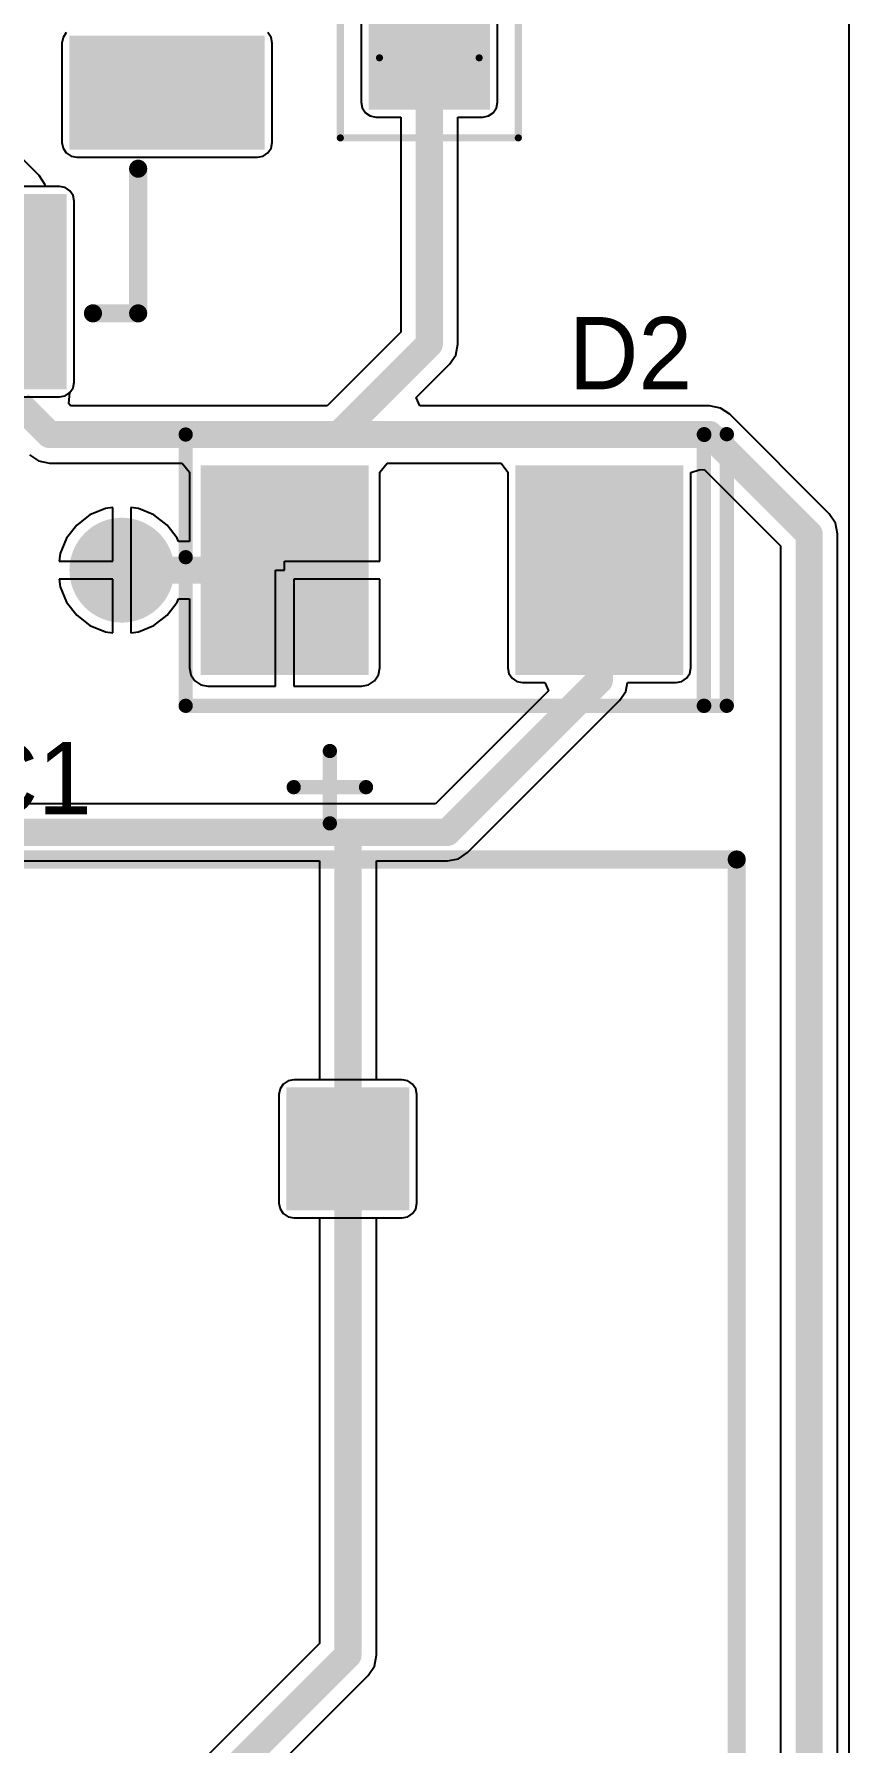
# Model space of a CAD drawing. Header units: millimetres. Extents: x 0.11 to 2.34, y 0.1 to 2.58.
# Drawn here: x 1.891 to 2.342, y 0.947 to 1.891 of the extents above; entities that cross this region are included whole.
import ezdxf

# ---------------------------------------------------------------- set-up
doc = ezdxf.new("R2010")
doc.units = ezdxf.units.MM
doc.header["$MEASUREMENT"] = 0
for name, color, linetype in [('BottomLayer', 5, 'Continuous'), ('BottomSolder', 6, 'Continuous'), ('Mechanical13', 56, 'Continuous'), ('Mechanical15', 56, 'Continuous'), ('MultiLayer', 9, 'Continuous'), ('PadHoleLayer', 156, 'Continuous'), ('TopLayer', 1, 'Continuous'), ('TopOverlay', 2, 'Continuous'), ('TopPaste', 8, 'Continuous'), ('TopSolder', 216, 'Continuous'), ('ViaHoleLayer', 16, 'Continuous')]:
    doc.layers.add(name, color=color, linetype=linetype)

# ---------------------------------------------------------------- blocks, each defined once
blk = doc.blocks.new('ESP8266_ESP_12_E_5')
at = {"layer": 'BottomLayer'}
for points in [[(-0.603, 0.0735), (-0.603, 0.1185), (-0.703, 0.0735), (-0.703, 0.1185)], [(-0.5155, 0.064), (-0.5705, 0.064), (-0.5155, -0.036), (-0.5705, -0.036)]]:
    blk.add_solid(points, dxfattribs=at)
at = {"layer": 'BottomSolder'}
for points in [[(-0.599, 0.0695), (-0.599, 0.1225), (-0.707, 0.0695), (-0.707, 0.1225)], [(-0.5115, 0.068), (-0.5745, 0.068), (-0.5115, -0.04), (-0.5745, -0.04)]]:
    blk.add_solid(points, dxfattribs=at)
at = {"layer": 'MultiLayer'}
for points in [[(-0.603, 0.0735), (-0.603, 0.1185), (-0.703, 0.0735), (-0.703, 0.1185)], [(-0.5155, 0.064), (-0.5705, 0.064), (-0.5155, -0.036), (-0.5705, -0.036)]]:
    blk.add_solid(points, dxfattribs=at)
at = {"layer": 'PadHoleLayer', "const_width": 0.015}
for points in [[(-0.6605, 0.096, 1), (-0.6455, 0.096, 1)], [(-0.5505, 0.014, 1), (-0.5355, 0.014, 1)]]:
    blk.add_lwpolyline(points, format="xyb", close=True, dxfattribs=at)
at = {"layer": 'TopLayer'}
for points in [[(-0.603, 0.0735), (-0.603, 0.1185), (-0.703, 0.0735), (-0.703, 0.1185)], [(-0.5155, 0.064), (-0.5705, 0.064), (-0.5155, -0.036), (-0.5705, -0.036)]]:
    blk.add_solid(points, dxfattribs=at)
at = {"layer": 'TopOverlay', "const_width": 0.01}
for points in [[(-0.665, 0.055), (-0.665, 0.03)], [(-0.665, 0.03), (-0.585, 0.03)]]:
    blk.add_lwpolyline(points, dxfattribs=at)
at = {"layer": 'TopOverlay', "const_width": 0.005}
for points in [[(-0.6675, 0.055, 1), (-0.6625, 0.055, 1)], [(-0.6675, 0.03, 1), (-0.6625, 0.03, 1)], [(-0.6675, 0.03, 1), (-0.6625, 0.03, 1)], [(-0.5875, 0.03, 1), (-0.5825, 0.03, 1)]]:
    blk.add_lwpolyline(points, format="xyb", close=True, dxfattribs=at)
at = {"layer": 'TopSolder'}
for points in [[(-0.599, 0.0695), (-0.599, 0.1225), (-0.707, 0.0695), (-0.707, 0.1225)], [(-0.5115, 0.068), (-0.5745, 0.068), (-0.5115, -0.04), (-0.5745, -0.04)]]:
    blk.add_solid(points, dxfattribs=at)
blk = doc.blocks.new('SMB_15')
at = {"layer": 'TopLayer'}
for points in [[(-0.12951, -0.054), (-0.04451, -0.054), (-0.12951, 0.054), (-0.04451, 0.054)], [(0.04451, -0.054), (0.12951, -0.054), (0.04451, 0.054), (0.12951, 0.054)]]:
    blk.add_solid(points, dxfattribs=at)
at = {"layer": 'TopOverlay', "const_width": 0.00787}
for points in [[(-0.14173, 0.075), (0.14478, 0.075)], [(-0.14173, 0.00717), (-0.14173, 0.075)], [(0.14478, -0.075), (0.14478, 0.075)], [(0.14478, 0.075), (0.145, 0.07478)], [(0.14498, 0.0752), (0.15748, 0.0752)], [(0.15748, -0.075), (0.15748, 0.0752)], [(-0.14173, -0.075), (-0.14173, 0.00717)], [(-0.14173, -0.075), (0.14478, -0.075)], [(0.14478, -0.075), (0.145, -0.075)], [(0.14478, -0.075), (0.15748, -0.075)]]:
    blk.add_lwpolyline(points, dxfattribs=at)
at = {"layer": 'TopOverlay', "const_width": 0.00394}
for points in [[(-0.1437, 0.075, 1), (-0.13976, 0.075, 1)], [(-0.1437, 0.075, 1), (-0.13976, 0.075, 1)], [(0.14281, 0.075, 1), (0.14675, 0.075, 1)], [(0.14281, 0.075, 1), (0.14675, 0.075, 1)], [(0.14281, 0.075, 1), (0.14675, 0.075, 1)], [(0.14301, 0.0752, 1), (0.14695, 0.0752, 1)], [(0.14303, 0.07478, 1), (0.14697, 0.07478, 1)], [(0.15551, 0.0752, 1), (0.15945, 0.0752, 1)], [(0.15551, 0.0752, 1), (0.15945, 0.0752, 1)], [(-0.1437, 0.00717, 1), (-0.13976, 0.00717, 1)], [(-0.1437, 0.00717, 1), (-0.13976, 0.00717, 1)], [(-0.1437, -0.075, 1), (-0.13976, -0.075, 1)], [(-0.1437, -0.075, 1), (-0.13976, -0.075, 1)], [(0.14281, -0.075, 1), (0.14675, -0.075, 1)], [(0.14281, -0.075, 1), (0.14675, -0.075, 1)], [(0.14281, -0.075, 1), (0.14675, -0.075, 1)], [(0.14281, -0.075, 1), (0.14675, -0.075, 1)], [(0.14303, -0.075, 1), (0.14697, -0.075, 1)], [(0.15551, -0.075, 1), (0.15945, -0.075, 1)], [(0.15551, -0.075, 1), (0.15945, -0.075, 1)]]:
    blk.add_lwpolyline(points, format="xyb", close=True, dxfattribs=at)
at = {"layer": 'TopPaste'}
for points in [[(-0.12951, -0.054), (-0.04451, -0.054), (-0.12951, 0.054), (-0.04451, 0.054)], [(0.04451, -0.054), (0.12951, -0.054), (0.04451, 0.054), (0.12951, 0.054)]]:
    blk.add_solid(points, dxfattribs=at)
at = {"layer": 'TopSolder'}
for points in [[(-0.13351, -0.058), (-0.04051, -0.058), (-0.13351, 0.058), (-0.04051, 0.058)], [(0.04051, -0.058), (0.13351, -0.058), (0.04051, 0.058), (0.13351, 0.058)]]:
    blk.add_solid(points, dxfattribs=at)
blk = doc.blocks.new('SCMR22H155PSBB0_17')
at = {"layer": 'BottomLayer', "const_width": 0.03}
blk.add_lwpolyline([(0.43776, 0, 1), (0.46776, 0, 1)], format="xyb", close=True, dxfattribs=at)
at = {"layer": 'BottomLayer'}
blk.add_solid([(-0.03, -0.03), (0.03, -0.03), (-0.03, 0.03), (0.03, 0.03)], dxfattribs=at)
at = {"layer": 'BottomSolder', "const_width": 0.034}
blk.add_lwpolyline([(0.43576, 0, 1), (0.46976, 0, 1)], format="xyb", close=True, dxfattribs=at)
at = {"layer": 'BottomSolder'}
blk.add_solid([(-0.034, -0.034), (0.034, -0.034), (-0.034, 0.034), (0.034, 0.034)], dxfattribs=at)
at = {"layer": 'MultiLayer', "const_width": 0.03}
blk.add_lwpolyline([(0.43776, 0, 1), (0.46776, 0, 1)], format="xyb", close=True, dxfattribs=at)
at = {"layer": 'MultiLayer'}
blk.add_solid([(-0.03, -0.03), (0.03, -0.03), (-0.03, 0.03), (0.03, 0.03)], dxfattribs=at)
at = {"layer": 'PadHoleLayer'}
for points, const_width in [([(-0.008, 0, 1), (0.008, 0, 1)], 0.016), ([(0.44488, 0, 1), (0.46063, 0, 1)], 0.01575)]:
    blk.add_lwpolyline(points, format="xyb", close=True, dxfattribs=dict(at, const_width=const_width))
at = {"layer": 'TopLayer', "const_width": 0.03}
blk.add_lwpolyline([(0.43776, 0, 1), (0.46776, 0, 1)], format="xyb", close=True, dxfattribs=at)
at = {"layer": 'TopLayer'}
blk.add_solid([(-0.03, -0.03), (0.03, -0.03), (-0.03, 0.03), (0.03, 0.03)], dxfattribs=at)
at = {"layer": 'TopOverlay'}
for points, const_width in [([(0.6, 0.215), (-0.16, 0.215)], 0.01), ([(-0.16, -0.215), (-0.16, 0.215)], 0.01), ([(0.6, -0.215), (0.6, 0.215)], 0.01), ([(-0.2, -0.03), (-0.2, 0.01)], 0.00787), ([(-0.18, -0.01), (-0.22, -0.01)], 0.00787), ([(0.6, -0.215), (-0.16, -0.215)], 0.01)]:
    blk.add_lwpolyline(points, dxfattribs=dict(at, const_width=const_width))
for points, const_width in [([(-0.1625, 0.215, 1), (-0.1575, 0.215, 1)], 0.005), ([(-0.1625, 0.215, 1), (-0.1575, 0.215, 1)], 0.005), ([(0.5975, 0.215, 1), (0.6025, 0.215, 1)], 0.005), ([(0.5975, 0.215, 1), (0.6025, 0.215, 1)], 0.005), ([(-0.20197, 0.01, 1), (-0.19803, 0.01, 1)], 0.00394), ([(-0.22197, -0.01, 1), (-0.21803, -0.01, 1)], 0.00394), ([(-0.18197, -0.01, 1), (-0.17803, -0.01, 1)], 0.00394), ([(-0.20197, -0.03, 1), (-0.19803, -0.03, 1)], 0.00394), ([(-0.1625, -0.215, 1), (-0.1575, -0.215, 1)], 0.005), ([(-0.1625, -0.215, 1), (-0.1575, -0.215, 1)], 0.005), ([(0.5975, -0.215, 1), (0.6025, -0.215, 1)], 0.005), ([(0.5975, -0.215, 1), (0.6025, -0.215, 1)], 0.005)]:
    blk.add_lwpolyline(points, format="xyb", close=True, dxfattribs=dict(at, const_width=const_width))
at = {"layer": 'TopSolder', "const_width": 0.034}
blk.add_lwpolyline([(0.43576, 0, 1), (0.46976, 0, 1)], format="xyb", close=True, dxfattribs=at)
at = {"layer": 'TopSolder'}
blk.add_solid([(-0.034, -0.034), (0.034, -0.034), (-0.034, 0.034), (0.034, 0.034)], dxfattribs=at)
blk = doc.blocks.new('6_0805_M_19')
at = {"layer": 'Mechanical13', "const_width": 0.00394}
for points in [[(-0.04232, -0.02756), (-0.04232, 0.02756)], [(0.04232, 0.02756), (-0.04232, 0.02756)], [(0.04232, -0.02756), (0.04232, 0.02756)], [(0.04232, -0.02756), (-0.04232, -0.02756)]]:
    blk.add_lwpolyline(points, dxfattribs=at)
at = {"layer": 'Mechanical13', "const_width": 0.00197}
for points in [[(-0.04331, 0.02756, 1), (-0.04134, 0.02756, 1)], [(-0.04331, 0.02756, 1), (-0.04134, 0.02756, 1)], [(0.04134, 0.02756, 1), (0.04331, 0.02756, 1)], [(0.04134, 0.02756, 1), (0.04331, 0.02756, 1)], [(-0.04331, -0.02756, 1), (-0.04134, -0.02756, 1)], [(-0.04331, -0.02756, 1), (-0.04134, -0.02756, 1)], [(0.04134, -0.02756, 1), (0.04331, -0.02756, 1)], [(0.04134, -0.02756, 1), (0.04331, -0.02756, 1)]]:
    blk.add_lwpolyline(points, format="xyb", close=True, dxfattribs=at)
at = {"layer": 'Mechanical15', "const_width": 0.00394}
for points in [[(-0.08661, -0.04921), (-0.08661, 0.04921)], [(0.08661, 0.04921), (-0.08661, 0.04921)], [(0.08661, -0.04921), (0.08661, 0.04921)], [(0, -0.01969), (0, 0.01969)], [(0.01969, 0), (-0.01969, 0)], [(0.08661, -0.04921), (-0.08661, -0.04921)]]:
    blk.add_lwpolyline(points, dxfattribs=at)
at = {"layer": 'Mechanical15', "const_width": 0.00197}
for points in [[(-0.0876, 0.04921, 1), (-0.08563, 0.04921, 1)], [(-0.0876, 0.04921, 1), (-0.08563, 0.04921, 1)], [(0.08563, 0.04921, 1), (0.0876, 0.04921, 1)], [(0.08563, 0.04921, 1), (0.0876, 0.04921, 1)], [(-0.00098, 0.01969, 1), (0.00098, 0.01969, 1)], [(-0.02067, 0, 1), (-0.0187, 0, 1)], [(0.0187, 0, 1), (0.02067, 0, 1)], [(-0.00098, -0.01969, 1), (0.00098, -0.01969, 1)], [(-0.0876, -0.04921, 1), (-0.08563, -0.04921, 1)], [(-0.0876, -0.04921, 1), (-0.08563, -0.04921, 1)], [(0.08563, -0.04921, 1), (0.0876, -0.04921, 1)], [(0.08563, -0.04921, 1), (0.0876, -0.04921, 1)]]:
    blk.add_lwpolyline(points, format="xyb", close=True, dxfattribs=at)
at = {"layer": 'TopLayer'}
for points in [[(-0.01181, -0.02953), (-0.01181, 0.02953), (-0.06693, -0.02953), (-0.06693, 0.02953)], [(0.06693, -0.02953), (0.06693, 0.02953), (0.01181, -0.02953), (0.01181, 0.02953)]]:
    blk.add_solid(points, dxfattribs=at)
at = {"layer": 'TopOverlay', "const_width": 0.00787}
blk.add_lwpolyline([(0, -0.02559), (0, 0.02559)], dxfattribs=at)
at = {"layer": 'TopOverlay', "const_width": 0.00394}
for points in [[(-0.00197, 0.02559, 1), (0.00197, 0.02559, 1)], [(-0.00197, -0.02559, 1), (0.00197, -0.02559, 1)]]:
    blk.add_lwpolyline(points, format="xyb", close=True, dxfattribs=at)
at = {"layer": 'TopPaste'}
for points in [[(-0.01181, -0.02953), (-0.01181, 0.02953), (-0.06693, -0.02953), (-0.06693, 0.02953)], [(0.06693, -0.02953), (0.06693, 0.02953), (0.01181, -0.02953), (0.01181, 0.02953)]]:
    blk.add_solid(points, dxfattribs=at)
at = {"layer": 'TopSolder'}
for points in [[(-0.00781, -0.03353), (-0.00781, 0.03353), (-0.07093, -0.03353), (-0.07093, 0.03353)], [(0.07093, -0.03353), (0.07093, 0.03353), (0.00781, -0.03353), (0.00781, 0.03353)]]:
    blk.add_solid(points, dxfattribs=at)

msp = doc.modelspace()

# ---------------------------------------------------------------- linework, layer by layer
at = {"layer": 'BottomLayer'}
for p, q in [((2.34197, 2.08719), (2.34197, 0.59281)), ((1.90923, 1.89227), (1.90746, 1.88962)), ((2.02254, 1.88962), (2.02077, 1.89227)), ((1.90746, 1.88962), (1.90684, 1.8865)), ((1.90684, 1.8865), (1.90684, 1.8315)), ((2.02316, 1.8865), (2.02254, 1.88962)), ((2.02316, 1.8315), (2.02316, 1.8865)), ((1.90684, 1.8315), (1.90746, 1.82838)), ((1.90746, 1.82838), (1.90923, 1.82573)), ((1.90923, 1.82573), (1.91188, 1.82396)), ((1.91188, 1.82396), (1.915, 1.82334)), ((2.015, 1.82334), (2.01812, 1.82396)), ((2.01812, 1.82396), (2.02077, 1.82573)), ((2.02077, 1.82573), (2.02254, 1.82838)), ((2.02254, 1.82838), (2.02316, 1.8315)), ((1.915, 1.82334), (2.015, 1.82334)), ((1.9055, 1.80716), (1.8605, 1.80716)), ((1.90862, 1.80654), (1.9055, 1.80716)), ((1.91127, 1.80477), (1.90862, 1.80654)), ((1.91304, 1.80212), (1.91127, 1.80477)), ((1.91366, 1.799), (1.91304, 1.80212)), ((1.91366, 1.699), (1.91366, 1.799)), ((1.9055, 1.69084), (1.90862, 1.69146)), ((1.90862, 1.69146), (1.91127, 1.69323)), ((1.91127, 1.69323), (1.91304, 1.69588)), ((1.91304, 1.69588), (1.91366, 1.699)), ((1.8605, 1.69084), (1.9055, 1.69084)), ((2.02746, 1.30812), (2.02684, 1.305)), ((2.02684, 1.305), (2.02684, 1.245)), ((2.02923, 1.31077), (2.02746, 1.30812)), ((2.03188, 1.31254), (2.02923, 1.31077)), ((2.035, 1.31316), (2.03188, 1.31254)), ((2.095, 1.31316), (2.035, 1.31316)), ((2.09812, 1.31254), (2.095, 1.31316)), ((2.10077, 1.31077), (2.09812, 1.31254)), ((2.10254, 1.30812), (2.10077, 1.31077)), ((2.10316, 1.305), (2.10254, 1.30812)), ((2.10316, 1.245), (2.10316, 1.305)), ((2.02684, 1.245), (2.02746, 1.24188)), ((2.02746, 1.24188), (2.02923, 1.23923)), ((2.02923, 1.23923), (2.03188, 1.23746)), ((2.09812, 1.23746), (2.10077, 1.23923)), ((2.10077, 1.23923), (2.10254, 1.24188)), ((2.10254, 1.24188), (2.10316, 1.245)), ((2.03188, 1.23746), (2.035, 1.23684)), ((2.035, 1.23684), (2.095, 1.23684)), ((2.095, 1.23684), (2.09812, 1.23746))]:
    msp.add_line(p, q, dxfattribs=at)
at = {"layer": 'BottomLayer', "const_width": 0.025}
msp.add_lwpolyline([(1.9275, 1.595, 1), (1.9525, 1.595, 1)], format="xyb", close=True, dxfattribs=at)
at = {"layer": 'BottomSolder', "const_width": 0.029}
msp.add_lwpolyline([(1.9255, 1.595, 1), (1.9545, 1.595, 1)], format="xyb", close=True, dxfattribs=at)
at = {"layer": 'MultiLayer', "const_width": 0.025}
msp.add_lwpolyline([(1.9275, 1.595, 1), (1.9525, 1.595, 1)], format="xyb", close=True, dxfattribs=at)
at = {"layer": 'TopLayer'}
for p, q in [((2.34197, 2.08719), (2.34197, 0.59281)), ((2.07232, 1.90882), (2.07232, 1.8537)), ((2.14768, 1.8537), (2.14768, 1.90882)), ((1.90923, 1.89227), (1.90746, 1.88962)), ((2.02254, 1.88962), (2.02077, 1.89227)), ((1.90746, 1.88962), (1.90684, 1.8865)), ((1.90684, 1.8865), (1.90684, 1.8315)), ((2.02316, 1.8865), (2.02254, 1.88962)), ((2.02316, 1.8315), (2.02316, 1.8865)), ((1.89417, 1.81317), (1.84617, 1.86117)), ((2.07232, 1.8537), (2.07294, 1.85058)), ((2.14706, 1.85058), (2.14768, 1.8537)), ((2.07294, 1.85058), (2.0747, 1.84793)), ((2.0747, 1.84793), (2.07735, 1.84617)), ((2.07735, 1.84617), (2.08047, 1.84554)), ((2.08047, 1.84554), (2.0942, 1.84554)), ((2.0942, 1.84554), (2.0942, 1.72655)), ((2.1258, 1.72), (2.1258, 1.84554)), ((2.1258, 1.84554), (2.13953, 1.84554)), ((2.13953, 1.84554), (2.14265, 1.84617)), ((2.14265, 1.84617), (2.1453, 1.84793)), ((2.1453, 1.84793), (2.14706, 1.85058)), ((1.90684, 1.8315), (1.90746, 1.82838)), ((1.90746, 1.82838), (1.90923, 1.82573)), ((1.90923, 1.82573), (1.91188, 1.82396)), ((1.91188, 1.82396), (1.915, 1.82334)), ((2.015, 1.82334), (2.01812, 1.82396)), ((2.01812, 1.82396), (2.02077, 1.82573)), ((2.02077, 1.82573), (2.02254, 1.82838)), ((2.02254, 1.82838), (2.02316, 1.8315)), ((1.915, 1.82334), (2.015, 1.82334)), ((1.8976, 1.80805), (1.89417, 1.81317)), ((1.89778, 1.80716), (1.8976, 1.80805)), ((1.9055, 1.80716), (1.89778, 1.80716)), ((1.90862, 1.80654), (1.9055, 1.80716)), ((1.91127, 1.80477), (1.90862, 1.80654)), ((1.91304, 1.80212), (1.91127, 1.80477)), ((1.91366, 1.799), (1.91304, 1.80212)), ((1.91366, 1.699), (1.91366, 1.799)), ((2.0942, 1.72655), (2.05345, 1.6858)), ((2.1246, 1.71395), (2.1258, 1.72)), ((2.12117, 1.70883), (2.1246, 1.71395)), ((2.10277, 1.69042), (2.12117, 1.70883)), ((1.91059, 1.68715), (1.91127, 1.69323)), ((1.91127, 1.69323), (1.91304, 1.69588)), ((1.91304, 1.69588), (1.91366, 1.699)), ((1.91158, 1.6858), (1.91059, 1.68715)), ((2.05345, 1.6858), (1.91158, 1.6858)), ((2.10469, 1.6858), (2.10277, 1.69042)), ((2.265, 1.6858), (2.10469, 1.6858)), ((2.27105, 1.6846), (2.265, 1.6858)), ((2.27617, 1.68117), (2.27105, 1.6846)), ((2.33117, 1.62617), (2.27617, 1.68117)), ((1.88883, 1.65883), (1.89395, 1.6554)), ((1.89395, 1.6554), (1.9, 1.6542)), ((1.9, 1.6542), (1.97339, 1.6542)), ((1.97339, 1.6542), (1.97734, 1.6492)), ((2.08266, 1.6492), (2.08661, 1.6542)), ((2.08661, 1.6542), (2.14981, 1.6542)), ((2.14981, 1.6542), (2.1534, 1.6492)), ((1.97734, 1.6492), (1.9773, 1.649)), ((1.9773, 1.649), (1.9773, 1.6108)), ((2.0827, 1.649), (2.08266, 1.6492)), ((2.0827, 1.6), (2.0827, 1.649)), ((2.1534, 1.6492), (2.15336, 1.649)), ((2.15336, 1.649), (2.15336, 1.541)), ((2.25467, 1.649), (2.25929, 1.65054)), ((2.25467, 1.541), (2.25467, 1.649)), ((2.25929, 1.65054), (2.2619, 1.65075)), ((2.2619, 1.65075), (2.3042, 1.60845)), ((1.92235, 1.62557), (1.91504, 1.61996)), ((1.93086, 1.6291), (1.92235, 1.62557)), ((1.935, 1.62964), (1.93086, 1.6291)), ((1.935, 1.6), (1.935, 1.62964)), ((1.94914, 1.6291), (1.945, 1.62964)), ((1.945, 1.62964), (1.945, 1.595)), ((1.95765, 1.62557), (1.94914, 1.6291)), ((1.96496, 1.61996), (1.95765, 1.62557)), ((2.3346, 1.62105), (2.33117, 1.62617)), ((1.91504, 1.61996), (1.90943, 1.61265)), ((1.97057, 1.61265), (1.96496, 1.61996)), ((2.3358, 1.615), (2.3346, 1.62105)), ((1.90943, 1.61265), (1.9059, 1.60414)), ((1.97134, 1.6108), (1.97057, 1.61265)), ((1.9773, 1.6108), (1.97134, 1.6108)), ((2.3042, 1.60845), (2.3042, 0.61655)), ((2.3358, 0.61), (2.3358, 1.615)), ((1.9059, 1.60414), (1.90536, 1.6)), ((1.90536, 1.6), (1.935, 1.6)), ((2.03, 1.595), (2.03, 1.6)), ((2.03, 1.6), (2.0827, 1.6)), ((1.935, 1.59), (1.90536, 1.59)), ((1.90536, 1.59), (1.9059, 1.58586)), ((1.935, 1.56036), (1.935, 1.59)), ((1.945, 1.595), (1.945, 1.56036)), ((2.025, 1.53081), (2.025, 1.595)), ((2.025, 1.595), (2.03, 1.595)), ((2.0827, 1.59), (2.035, 1.59)), ((2.035, 1.59), (2.035, 1.53081)), ((2.0827, 1.541), (2.0827, 1.59)), ((1.9059, 1.58586), (1.90943, 1.57735)), ((1.97057, 1.57735), (1.97134, 1.5792)), ((1.97134, 1.5792), (1.9773, 1.5792)), ((1.9773, 1.5792), (1.9773, 1.541)), ((1.90943, 1.57735), (1.91504, 1.57004)), ((1.91504, 1.57004), (1.92235, 1.56443)), ((1.95765, 1.56443), (1.96496, 1.57004)), ((1.96496, 1.57004), (1.97057, 1.57735)), ((1.92235, 1.56443), (1.93086, 1.5609)), ((1.93086, 1.5609), (1.935, 1.56036)), ((1.945, 1.56036), (1.94914, 1.5609)), ((1.94914, 1.5609), (1.95765, 1.56443)), ((1.9773, 1.541), (1.97808, 1.5371)), ((2.08192, 1.5371), (2.0827, 1.541)), ((2.15336, 1.541), (2.15398, 1.53788)), ((2.25405, 1.53788), (2.25467, 1.541)), ((1.97808, 1.5371), (1.98029, 1.53379)), ((1.98029, 1.53379), (1.9836, 1.53158)), ((1.9836, 1.53158), (1.9875, 1.53081)), ((1.9875, 1.53081), (2.025, 1.53081)), ((2.035, 1.53081), (2.0725, 1.53081)), ((2.0725, 1.53081), (2.0764, 1.53158)), ((2.0764, 1.53158), (2.07971, 1.53379)), ((2.07971, 1.53379), (2.08192, 1.5371)), ((2.15398, 1.53788), (2.15575, 1.53524)), ((2.15575, 1.53524), (2.15839, 1.53347)), ((2.15839, 1.53347), (2.16152, 1.53285)), ((2.16152, 1.53285), (2.17396, 1.53285)), ((2.17396, 1.53285), (2.17588, 1.52823)), ((2.21862, 1.52797), (2.21959, 1.53285)), ((2.21959, 1.53285), (2.24652, 1.53285)), ((2.24652, 1.53285), (2.24964, 1.53347)), ((2.24964, 1.53347), (2.25228, 1.53524)), ((2.25228, 1.53524), (2.25405, 1.53788)), ((2.17588, 1.52823), (2.11345, 1.4658)), ((2.13117, 1.43883), (2.21519, 1.52284)), ((2.21519, 1.52284), (2.21862, 1.52797)), ((2.11345, 1.4658), (1.8508, 1.4658)), ((2.12605, 1.4354), (2.13117, 1.43883)), ((1.8508, 1.4342), (2.0492, 1.4342)), ((2.0492, 1.4342), (2.0492, 1.31316)), ((2.0808, 1.31316), (2.0808, 1.4342)), ((2.0808, 1.4342), (2.12, 1.4342)), ((2.12, 1.4342), (2.12605, 1.4354)), ((2.02746, 1.30812), (2.02684, 1.305)), ((2.02684, 1.305), (2.02684, 1.245)), ((2.02923, 1.31077), (2.02746, 1.30812)), ((2.03188, 1.31254), (2.02923, 1.31077)), ((2.035, 1.31316), (2.03188, 1.31254)), ((2.0492, 1.31316), (2.035, 1.31316)), ((2.095, 1.31316), (2.0808, 1.31316)), ((2.09812, 1.31254), (2.095, 1.31316)), ((2.10077, 1.31077), (2.09812, 1.31254)), ((2.10254, 1.30812), (2.10077, 1.31077)), ((2.10316, 1.305), (2.10254, 1.30812)), ((2.10316, 1.245), (2.10316, 1.305)), ((2.02684, 1.245), (2.02746, 1.24188)), ((2.02746, 1.24188), (2.02923, 1.23923)), ((2.02923, 1.23923), (2.03188, 1.23746)), ((2.09812, 1.23746), (2.10077, 1.23923)), ((2.10077, 1.23923), (2.10254, 1.24188)), ((2.10254, 1.24188), (2.10316, 1.245)), ((2.03188, 1.23746), (2.035, 1.23684)), ((2.035, 1.23684), (2.0492, 1.23684)), ((2.0492, 1.23684), (2.0492, 1.00155)), ((2.0808, 0.995), (2.0808, 1.23684)), ((2.0808, 1.23684), (2.095, 1.23684)), ((2.095, 1.23684), (2.09812, 1.23746)), ((2.0492, 1.00155), (1.81623, 0.76858)), ((2.0796, 0.98895), (2.0808, 0.995)), ((1.84321, 0.75086), (2.07617, 0.98383)), ((2.07617, 0.98383), (2.0796, 0.98895))]:
    msp.add_line(p, q, dxfattribs=at)
at = {"layer": 'TopLayer', "const_width": 0.015}
for points in [[(2.11, 1.72), (2.11, 1.88126)], [(2.06, 1.67), (2.11, 1.72)], [(1.883, 1.687), (1.9, 1.67)], [(1.9, 1.67), (2.06, 1.67)], [(2.06, 1.67), (2.265, 1.67)], [(2.265, 1.67), (2.32, 1.615)], [(2.32, 0.61), (2.32, 1.615)], [(1.94, 1.595), (2.03, 1.595)], [(2.20402, 1.53402), (2.20402, 1.595)], [(2.12, 1.45), (2.20402, 1.53402)], [(1.835, 1.45), (2.065, 1.45)], [(2.065, 1.45), (2.12, 1.45)], [(2.065, 1.275), (2.065, 1.45)], [(2.065, 0.995), (2.065, 1.275)], [(1.8274, 0.7574), (2.065, 0.995)]]:
    msp.add_lwpolyline(points, dxfattribs=at)
at = {"layer": 'TopLayer'}
for points, const_width in [([(2.10625, 1.88126, 1), (2.11375, 1.88126, 1)], 0.0075), ([(2.10625, 1.72, 1), (2.11375, 1.72, 1)], 0.0075), ([(2.10625, 1.72, 1), (2.11375, 1.72, 1)], 0.0075), ([(1.89625, 1.67, 1), (1.90375, 1.67, 1)], 0.0075), ([(1.89625, 1.67, 1), (1.90375, 1.67, 1)], 0.0075), ([(2.05625, 1.67, 1), (2.06375, 1.67, 1)], 0.0075), ([(2.05625, 1.67, 1), (2.06375, 1.67, 1)], 0.0075), ([(2.05625, 1.67, 1), (2.06375, 1.67, 1)], 0.0075), ([(2.26125, 1.67, 1), (2.26875, 1.67, 1)], 0.0075), ([(2.26125, 1.67, 1), (2.26875, 1.67, 1)], 0.0075), ([(1.9275, 1.595, 1), (1.9525, 1.595, 1)], 0.025), ([(2.31625, 1.615, 1), (2.32375, 1.615, 1)], 0.0075), ([(2.31625, 1.615, 1), (2.32375, 1.615, 1)], 0.0075), ([(1.93625, 1.595, 1), (1.94375, 1.595, 1)], 0.0075), ([(2.02625, 1.595, 1), (2.03375, 1.595, 1)], 0.0075), ([(2.20027, 1.595, 1), (2.20777, 1.595, 1)], 0.0075), ([(2.20027, 1.53402, 1), (2.20777, 1.53402, 1)], 0.0075), ([(2.20027, 1.53402, 1), (2.20777, 1.53402, 1)], 0.0075), ([(2.06125, 1.45, 1), (2.06875, 1.45, 1)], 0.0075), ([(2.06125, 1.45, 1), (2.06875, 1.45, 1)], 0.0075), ([(2.06125, 1.45, 1), (2.06875, 1.45, 1)], 0.0075), ([(2.11625, 1.45, 1), (2.12375, 1.45, 1)], 0.0075), ([(2.11625, 1.45, 1), (2.12375, 1.45, 1)], 0.0075), ([(2.06125, 1.275, 1), (2.06875, 1.275, 1)], 0.0075), ([(2.06125, 1.275, 1), (2.06875, 1.275, 1)], 0.0075), ([(2.06125, 0.995, 1), (2.06875, 0.995, 1)], 0.0075), ([(2.06125, 0.995, 1), (2.06875, 0.995, 1)], 0.0075)]:
    msp.add_lwpolyline(points, format="xyb", close=True, dxfattribs=dict(at, const_width=const_width))
at = {"layer": 'TopSolder', "const_width": 0.029}
msp.add_lwpolyline([(1.9255, 1.595, 1), (1.9545, 1.595, 1)], format="xyb", close=True, dxfattribs=at)
at = {"layer": 'ViaHoleLayer', "const_width": 0.014}
msp.add_lwpolyline([(1.933, 1.595, 1), (1.947, 1.595, 1)], format="xyb", close=True, dxfattribs=at)

# ---------------------------------------------------------------- block references
for name, p, rotation in [('ESP8266_ESP_12_E_5', (1.979, 2.402), 90), ('6_0805_M_19', (2.11, 1.92063), 270), ('SMB_15', (2.11701, 1.595), 360), ('SCMR22H155PSBB0_17', (2.065, 1.275), 270)]:
    msp.add_blockref(name, p, dxfattribs=dict(rotation=rotation))

# ---------------------------------------------------------------- texts
at = {"layer": 'TopOverlay'}
for s, p in [('D2', (2.18701, 1.695)), ('C1', (1.855, 1.46))]:
    msp.add_text(s, height=0.04, dxfattribs=at).set_placement(p)

doc.saveas('drawing.dxf')
